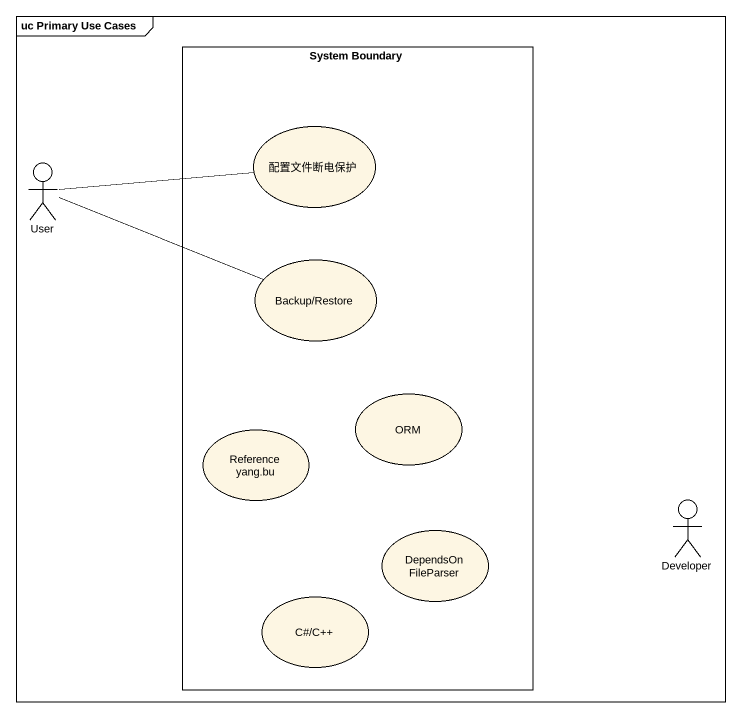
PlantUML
@startuml
mainframe uc Primary Use Cases
rectangle "System Boundary" as System_Boundary {
  usecase 配置文件断电保护
  usecase "Backup/Restore" as Backup_Restore
  usecase "Reference yang.bu" as Reference_yang_bu
  usecase ORM
  usecase "DependsOn FileParser" as DependsOn_FileParser
  usecase "C#/C++" as C_C
}
actor User
actor Developer
User -right- 配置文件断电保护
User -right- Backup_Restore
@enduml
